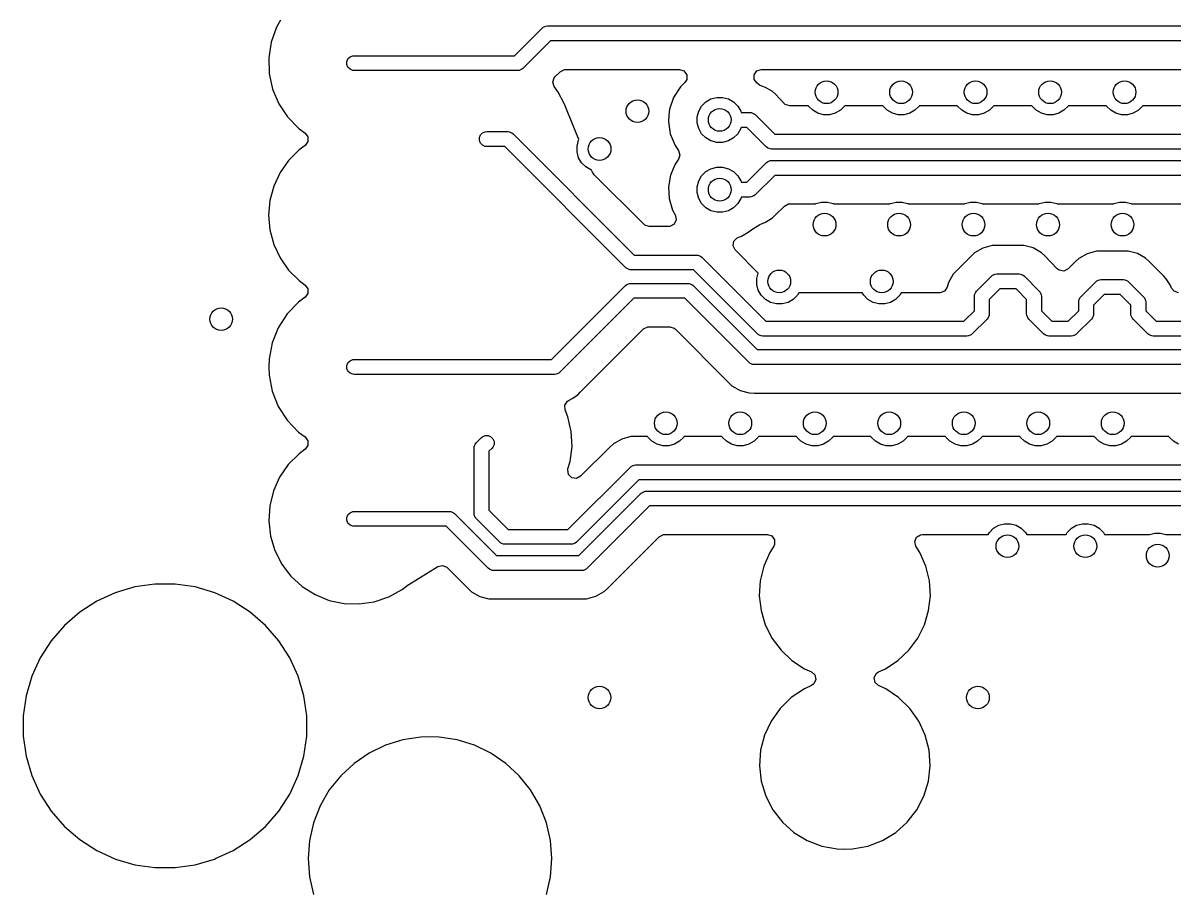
# Model space of a CAD drawing. Header units: inches. Extents: x 5.8 to 18, y -6.4 to -1.3.
# Drawn here: x 14.231 to 14.84, y -4.842 to -4.382 of the extents above; entities that cross this region are included whole.
import ezdxf

# ---------------------------------------------------------------- set-up
doc = ezdxf.new("R2010")
doc.units = ezdxf.units.IN
doc.header["$MEASUREMENT"] = 0
doc.layers.add('F.Cu', color=13, linetype='CONTINUOUS', true_color=0xc83434)

msp = doc.modelspace()

# ---------------------------------------------------------------- linework, layer by layer
at = {"layer": 'F.Cu', "linetype": 'CONTINUOUS'}
for p, q in [((14.36486, -4.38378), (14.36201, -4.39173)), ((14.36688, -4.38015), (14.36486, -4.38378)), ((14.50519, -4.38432), (14.50579, -4.38383)), ((14.50579, -4.38383), (14.5062, -4.38366)), ((14.5062, -4.38366), (14.5072, -4.38324)), ((14.5072, -4.38324), (14.50797, -4.38317)), ((14.50797, -4.38317), (15.09941, -4.38317)), ((14.49059, -4.39892), (14.50519, -4.38432)), ((14.36201, -4.39173), (14.36069, -4.40002)), ((14.5096, -4.39104), (14.49501, -4.40564)), ((15.09778, -4.39104), (14.5096, -4.39104)), ((14.36069, -4.40002), (14.36093, -4.40841)), ((14.40197, -4.40209), (14.40255, -4.40067)), ((14.40197, -4.40362), (14.40197, -4.40209)), ((14.40255, -4.40067), (14.40364, -4.39958)), ((14.40364, -4.39958), (14.40506, -4.39899)), ((14.40506, -4.39899), (14.40583, -4.39892)), ((14.40583, -4.39892), (14.49059, -4.39892)), ((14.40255, -4.40504), (14.40197, -4.40362)), ((14.40364, -4.40613), (14.40255, -4.40504)), ((14.40506, -4.40672), (14.40364, -4.40613)), ((14.40583, -4.40679), (14.40506, -4.40672)), ((14.49222, -4.40679), (14.40583, -4.40679)), ((14.49299, -4.40672), (14.49222, -4.40679)), ((14.49441, -4.40613), (14.49299, -4.40672)), ((14.49501, -4.40564), (14.49441, -4.40613)), ((14.51197, -4.41014), (14.51473, -4.40739)), ((14.51473, -4.40739), (14.51693, -4.40627)), ((14.51693, -4.40627), (14.51756, -4.40622)), ((14.51756, -4.40622), (14.5778, -4.40622)), ((14.5778, -4.40622), (14.58015, -4.40698)), ((14.58015, -4.40698), (14.5816, -4.40898)), ((14.61729, -4.40901), (14.61873, -4.407)), ((14.61873, -4.407), (14.62107, -4.40622)), ((14.62107, -4.40622), (14.6211, -4.40622)), ((14.6211, -4.40622), (15.0898, -4.40622)), ((14.36093, -4.40841), (14.36272, -4.41661)), ((14.5108, -4.41292), (14.5116, -4.41058)), ((14.51154, -4.41528), (14.5108, -4.41292)), ((14.5116, -4.41058), (14.51197, -4.41014)), ((14.58061, -4.41306), (14.57824, -4.41541)), ((14.5816, -4.41145), (14.58061, -4.41306)), ((14.5816, -4.40898), (14.5816, -4.41145)), ((14.61731, -4.41148), (14.61729, -4.40901)), ((14.61878, -4.41347), (14.61731, -4.41148)), ((14.62016, -4.41446), (14.61878, -4.41347)), ((14.36272, -4.41661), (14.366, -4.42433)), ((14.51363, -4.41824), (14.51154, -4.41528)), ((14.51705, -4.42462), (14.51363, -4.41824)), ((14.57824, -4.41541), (14.57465, -4.42097)), ((14.62126, -4.41501), (14.62016, -4.41446)), ((14.62332, -4.41567), (14.62126, -4.41501)), ((14.62701, -4.41788), (14.62332, -4.41567)), ((14.6285, -4.41933), (14.62701, -4.41788)), ((14.63318, -4.42421), (14.6285, -4.41933)), ((14.366, -4.42433), (14.37065, -4.43132)), ((14.51836, -4.428), (14.51705, -4.42462)), ((14.57465, -4.42097), (14.5725, -4.42723)), ((14.58794, -4.42828), (14.58951, -4.42556)), ((14.58951, -4.42556), (14.59173, -4.42335)), ((14.59173, -4.42335), (14.59444, -4.42178)), ((14.59444, -4.42178), (14.59747, -4.42097)), ((14.59747, -4.42097), (14.6006, -4.42097)), ((14.6006, -4.42097), (14.60363, -4.42178)), ((14.60363, -4.42178), (14.60635, -4.42335)), ((14.60635, -4.42335), (14.60856, -4.42556)), ((14.60856, -4.42556), (14.61013, -4.42828)), ((14.63371, -4.42467), (14.63318, -4.42421)), ((14.63606, -4.42544), (14.63371, -4.42467)), ((14.64595, -4.42544), (14.63606, -4.42544)), ((14.64602, -4.42556), (14.64595, -4.42544)), ((14.64824, -4.42777), (14.64602, -4.42556)), ((14.66508, -4.42556), (14.66286, -4.42777)), ((14.66515, -4.42544), (14.66508, -4.42556)), ((14.68532, -4.42544), (14.66515, -4.42544)), ((14.68539, -4.42556), (14.68532, -4.42544)), ((14.68761, -4.42777), (14.68539, -4.42556)), ((14.70445, -4.42556), (14.70223, -4.42777)), ((14.70452, -4.42544), (14.70445, -4.42556)), ((14.7247, -4.42544), (14.70452, -4.42544)), ((14.72476, -4.42556), (14.7247, -4.42544)), ((14.72698, -4.42777), (14.72476, -4.42556)), ((14.74382, -4.42556), (14.7416, -4.42777)), ((14.74389, -4.42544), (14.74382, -4.42556)), ((14.76407, -4.42544), (14.74389, -4.42544)), ((14.76413, -4.42556), (14.76407, -4.42544)), ((14.76635, -4.42777), (14.76413, -4.42556)), ((14.78319, -4.42556), (14.78097, -4.42777)), ((14.78326, -4.42544), (14.78319, -4.42556)), ((14.80344, -4.42544), (14.78326, -4.42544)), ((14.8035, -4.42556), (14.80344, -4.42544)), ((14.80572, -4.42777), (14.8035, -4.42556)), ((14.82256, -4.42556), (14.82034, -4.42777)), ((14.82263, -4.42544), (14.82256, -4.42556)), ((14.84281, -4.42544), (14.82263, -4.42544)), ((14.37065, -4.43132), (14.37654, -4.43736)), ((14.51839, -4.42808), (14.51836, -4.428)), ((14.52466, -4.4433), (14.51839, -4.42808)), ((14.57214, -4.43044), (14.57195, -4.43367)), ((14.5725, -4.42723), (14.57214, -4.43044)), ((14.58713, -4.43131), (14.58794, -4.42828)), ((14.58713, -4.43444), (14.58713, -4.43131)), ((14.61013, -4.42828), (14.61031, -4.42894)), ((14.61031, -4.42894), (14.61498, -4.42894)), ((14.61498, -4.42894), (14.61575, -4.42901)), ((14.61575, -4.42901), (14.61717, -4.4296)), ((14.61717, -4.4296), (14.61776, -4.43009)), ((14.61776, -4.43009), (14.62811, -4.44043)), ((14.65096, -4.42934), (14.64824, -4.42777)), ((14.65398, -4.43015), (14.65096, -4.42934)), ((14.65712, -4.43015), (14.65398, -4.43015)), ((14.66015, -4.42934), (14.65712, -4.43015)), ((14.66286, -4.42777), (14.66015, -4.42934)), ((14.69033, -4.42934), (14.68761, -4.42777)), ((14.69335, -4.43015), (14.69033, -4.42934)), ((14.69649, -4.43015), (14.69335, -4.43015)), ((14.69952, -4.42934), (14.69649, -4.43015)), ((14.70223, -4.42777), (14.69952, -4.42934)), ((14.7297, -4.42934), (14.72698, -4.42777)), ((14.73272, -4.43015), (14.7297, -4.42934)), ((14.73586, -4.43015), (14.73272, -4.43015)), ((14.73889, -4.42934), (14.73586, -4.43015)), ((14.7416, -4.42777), (14.73889, -4.42934)), ((14.76907, -4.42934), (14.76635, -4.42777)), ((14.77209, -4.43015), (14.76907, -4.42934)), ((14.77523, -4.43015), (14.77209, -4.43015)), ((14.77826, -4.42934), (14.77523, -4.43015)), ((14.78097, -4.42777), (14.77826, -4.42934)), ((14.80844, -4.42934), (14.80572, -4.42777)), ((14.81146, -4.43015), (14.80844, -4.42934)), ((14.8146, -4.43015), (14.81146, -4.43015)), ((14.81763, -4.42934), (14.8146, -4.43015)), ((14.82034, -4.42777), (14.81763, -4.42934)), ((14.37654, -4.43736), (14.37996, -4.43987)), ((14.57195, -4.43367), (14.57295, -4.44022)), ((14.58794, -4.43747), (14.58713, -4.43444)), ((14.58951, -4.44018), (14.58794, -4.43747)), ((14.61013, -4.43747), (14.60856, -4.44018)), ((14.61031, -4.43681), (14.61013, -4.43747)), ((14.61335, -4.43681), (14.61031, -4.43681)), ((14.62369, -4.44715), (14.61335, -4.43681)), ((14.37996, -4.43987), (14.38141, -4.44187)), ((14.3814, -4.44434), (14.37997, -4.44632)), ((14.38141, -4.44187), (14.3814, -4.44434)), ((14.47204, -4.44224), (14.47263, -4.44082)), ((14.47204, -4.44378), (14.47204, -4.44224)), ((14.47263, -4.4452), (14.47204, -4.44378)), ((14.47263, -4.44082), (14.47372, -4.43974)), ((14.47372, -4.43974), (14.47514, -4.43915)), ((14.47514, -4.43915), (14.47591, -4.43907)), ((14.47591, -4.43907), (14.48705, -4.43907)), ((14.48705, -4.43907), (14.48782, -4.43915)), ((14.48782, -4.43915), (14.48923, -4.43974)), ((14.48923, -4.43974), (14.48983, -4.44023)), ((14.48983, -4.44023), (14.55391, -4.50431)), ((14.52365, -4.44668), (14.52446, -4.44365)), ((14.52446, -4.44365), (14.52466, -4.4433)), ((14.57295, -4.44022), (14.57547, -4.44634)), ((14.59173, -4.4424), (14.58951, -4.44018)), ((14.59444, -4.44397), (14.59173, -4.4424)), ((14.59747, -4.44478), (14.59444, -4.44397)), ((14.60363, -4.44397), (14.6006, -4.44478)), ((14.60635, -4.4424), (14.60363, -4.44397)), ((14.60856, -4.44018), (14.60635, -4.4424)), ((14.62811, -4.44043), (15.0613, -4.44043)), ((14.37676, -4.44867), (14.37117, -4.45426)), ((14.37997, -4.44632), (14.37676, -4.44867)), ((14.47372, -4.44629), (14.47263, -4.4452)), ((14.47514, -4.44687), (14.47372, -4.44629)), ((14.47591, -4.44695), (14.47514, -4.44687)), ((14.48542, -4.44695), (14.47591, -4.44695)), ((14.5495, -4.51103), (14.48542, -4.44695)), ((14.52365, -4.44982), (14.52365, -4.44668)), ((14.52446, -4.45284), (14.52365, -4.44982)), ((14.57547, -4.44634), (14.57735, -4.4491)), ((14.57735, -4.4491), (14.57805, -4.45147)), ((14.6006, -4.44478), (14.59747, -4.44478)), ((14.62429, -4.44764), (14.62369, -4.44715)), ((14.62461, -4.44777), (14.62429, -4.44764)), ((14.62571, -4.44823), (14.62461, -4.44777)), ((14.62648, -4.44831), (14.62571, -4.44823)), ((15.05967, -4.44831), (14.62648, -4.44831)), ((14.37117, -4.45426), (14.36667, -4.4607)), ((14.52602, -4.45556), (14.52446, -4.45284)), ((14.52824, -4.45777), (14.52602, -4.45556)), ((14.57555, -4.45625), (14.5731, -4.46206)), ((14.57735, -4.45362), (14.57555, -4.45625)), ((14.57805, -4.45147), (14.57735, -4.45362)), ((14.61335, -4.46583), (14.62371, -4.45546)), ((14.62371, -4.45546), (14.62431, -4.45497)), ((14.62431, -4.45497), (14.62472, -4.4548)), ((14.62472, -4.4548), (14.62573, -4.45439)), ((14.62573, -4.45439), (14.6265, -4.45431)), ((14.6265, -4.45431), (15.05555, -4.45431)), ((14.36667, -4.4607), (14.36335, -4.46782)), ((14.53096, -4.45934), (14.52824, -4.45777)), ((14.53131, -4.45944), (14.53096, -4.45934)), ((14.53177, -4.46056), (14.53131, -4.45944)), ((14.53265, -4.46187), (14.53177, -4.46056)), ((14.55903, -4.48806), (14.53265, -4.46187)), ((14.5731, -4.46206), (14.57202, -4.46823)), ((14.58794, -4.46517), (14.58951, -4.46245)), ((14.58951, -4.46245), (14.59173, -4.46024)), ((14.59173, -4.46024), (14.59444, -4.45867)), ((14.59444, -4.45867), (14.59747, -4.45786)), ((14.59747, -4.45786), (14.6006, -4.45786)), ((14.6006, -4.45786), (14.60363, -4.45867)), ((14.60363, -4.45867), (14.60635, -4.46024)), ((14.60635, -4.46024), (14.60856, -4.46245)), ((14.60856, -4.46245), (14.61013, -4.46517)), ((14.62813, -4.46219), (14.61776, -4.47255)), ((15.05392, -4.46219), (14.62813, -4.46219)), ((14.36335, -4.46782), (14.36131, -4.47542)), ((14.57202, -4.46823), (14.57237, -4.47447)), ((14.58713, -4.4682), (14.58794, -4.46517)), ((14.58713, -4.47133), (14.58713, -4.4682)), ((14.61013, -4.46517), (14.61031, -4.46583)), ((14.61031, -4.46583), (14.61335, -4.46583)), ((14.57237, -4.47447), (14.57414, -4.48053)), ((14.58794, -4.47436), (14.58713, -4.47133)), ((14.58951, -4.47707), (14.58794, -4.47436)), ((14.61013, -4.47436), (14.60856, -4.47707)), ((14.61031, -4.4737), (14.61013, -4.47436)), ((14.61498, -4.4737), (14.61031, -4.4737)), ((14.61575, -4.47363), (14.61498, -4.4737)), ((14.61717, -4.47304), (14.61575, -4.47363)), ((14.61776, -4.47255), (14.61717, -4.47304)), ((14.36131, -4.47542), (14.36063, -4.48325)), ((14.57414, -4.48053), (14.57563, -4.48335)), ((14.59173, -4.47929), (14.58951, -4.47707)), ((14.59444, -4.48086), (14.59173, -4.47929)), ((14.59747, -4.48167), (14.59444, -4.48086)), ((14.60363, -4.48086), (14.6006, -4.48167)), ((14.60635, -4.47929), (14.60363, -4.48086)), ((14.60856, -4.47707), (14.60635, -4.47929)), ((14.62855, -4.48314), (14.63323, -4.47845)), ((14.63323, -4.47845), (14.63544, -4.47733)), ((14.63544, -4.47733), (14.63606, -4.47728)), ((14.63606, -4.47728), (14.64966, -4.47728)), ((14.64966, -4.47728), (14.64987, -4.47715)), ((14.64987, -4.47715), (14.6529, -4.47634)), ((14.6529, -4.47634), (14.65604, -4.47634)), ((14.65604, -4.47634), (14.65906, -4.47715)), ((14.65906, -4.47715), (14.65928, -4.47728)), ((14.65928, -4.47728), (14.68903, -4.47728)), ((14.68903, -4.47728), (14.68924, -4.47715)), ((14.68924, -4.47715), (14.69227, -4.47634)), ((14.69227, -4.47634), (14.69541, -4.47634)), ((14.69541, -4.47634), (14.69843, -4.47715)), ((14.69843, -4.47715), (14.69865, -4.47728)), ((14.69865, -4.47728), (14.7284, -4.47728)), ((14.7284, -4.47728), (14.72861, -4.47715)), ((14.72861, -4.47715), (14.73164, -4.47634)), ((14.73164, -4.47634), (14.73478, -4.47634)), ((14.73478, -4.47634), (14.7378, -4.47715)), ((14.7378, -4.47715), (14.73802, -4.47728)), ((14.73802, -4.47728), (14.76777, -4.47728)), ((14.76777, -4.47728), (14.76798, -4.47715)), ((14.76798, -4.47715), (14.77101, -4.47634)), ((14.77101, -4.47634), (14.77415, -4.47634)), ((14.77415, -4.47634), (14.77717, -4.47715)), ((14.77717, -4.47715), (14.77739, -4.47728)), ((14.77739, -4.47728), (14.80714, -4.47728)), ((14.80714, -4.47728), (14.80735, -4.47715)), ((14.80735, -4.47715), (14.81038, -4.47634)), ((14.81038, -4.47634), (14.81352, -4.47634)), ((14.81352, -4.47634), (14.81654, -4.47715)), ((14.81654, -4.47715), (14.81676, -4.47728)), ((14.81676, -4.47728), (14.84651, -4.47728)), ((14.36063, -4.48325), (14.36131, -4.49108)), ((14.57605, -4.48579), (14.57495, -4.48801)), ((14.57563, -4.48335), (14.57605, -4.48579)), ((14.6006, -4.48167), (14.59747, -4.48167)), ((14.62108, -4.48777), (14.62318, -4.48699)), ((14.62318, -4.48699), (14.62697, -4.48463)), ((14.62697, -4.48463), (14.62855, -4.48314)), ((14.36131, -4.49108), (14.36335, -4.49867)), ((14.5595, -4.48845), (14.55903, -4.48806)), ((14.56185, -4.48922), (14.5595, -4.48845)), ((14.57209, -4.48922), (14.56185, -4.48922)), ((14.57276, -4.48916), (14.57209, -4.48922)), ((14.57495, -4.48801), (14.57276, -4.48916)), ((14.6105, -4.49432), (14.61411, -4.49229)), ((14.61411, -4.49229), (14.61577, -4.49106)), ((14.61577, -4.49106), (14.616, -4.4909)), ((14.616, -4.4909), (14.62033, -4.48814)), ((14.62033, -4.48814), (14.62108, -4.48777)), ((14.36335, -4.49867), (14.36667, -4.5058)), ((14.60613, -4.49941), (14.60652, -4.49697)), ((14.60724, -4.50161), (14.60613, -4.49941)), ((14.60652, -4.49697), (14.60828, -4.49523)), ((14.60828, -4.49523), (14.60858, -4.49509)), ((14.60858, -4.49509), (14.6105, -4.49432)), ((14.74309, -4.49934), (14.73819, -4.50065)), ((14.74558, -4.49926), (14.74309, -4.49934)), ((14.75728, -4.49926), (14.74558, -4.49926)), ((14.7598, -4.49931), (14.75728, -4.49926)), ((14.76468, -4.50058), (14.7598, -4.49931)), ((14.55391, -4.50431), (14.58677, -4.50431)), ((14.58677, -4.50431), (14.58754, -4.50439)), ((14.58754, -4.50439), (14.58896, -4.50497)), ((14.58896, -4.50497), (14.58956, -4.50546)), ((14.58956, -4.50546), (14.6234, -4.53931)), ((14.6194, -4.51388), (14.60724, -4.50161)), ((14.73194, -4.50484), (14.72416, -4.51262)), ((14.73377, -4.50317), (14.73194, -4.50484)), ((14.73819, -4.50065), (14.73377, -4.50317)), ((14.76906, -4.5031), (14.76468, -4.50058)), ((14.77085, -4.5048), (14.76906, -4.5031)), ((14.77749, -4.51163), (14.77085, -4.5048)), ((14.7933, -4.50361), (14.78889, -4.50612)), ((14.7982, -4.5023), (14.7933, -4.50361)), ((14.8007, -4.50221), (14.7982, -4.5023)), ((14.8124, -4.50221), (14.8007, -4.50221)), ((14.81491, -4.50226), (14.8124, -4.50221)), ((14.8198, -4.50354), (14.81491, -4.50226)), ((14.82417, -4.50605), (14.8198, -4.50354)), ((14.36667, -4.5058), (14.37117, -4.51224)), ((14.5501, -4.51152), (14.5495, -4.51103)), ((14.55152, -4.51211), (14.5501, -4.51152)), ((14.77854, -4.5124), (14.77749, -4.51163)), ((14.78318, -4.51167), (14.78098, -4.51279)), ((14.78706, -4.50779), (14.78318, -4.51167)), ((14.78889, -4.50612), (14.78706, -4.50779)), ((14.82599, -4.50777), (14.82417, -4.50605)), ((14.83376, -4.51554), (14.82599, -4.50777)), ((14.37117, -4.51224), (14.37676, -4.51783)), ((14.55228, -4.51219), (14.55152, -4.51211)), ((14.58514, -4.51219), (14.55228, -4.51219)), ((14.61899, -4.54603), (14.58514, -4.51219)), ((14.61865, -4.51668), (14.6194, -4.51388)), ((14.61865, -4.51982), (14.61865, -4.51668)), ((14.72244, -4.51443), (14.71993, -4.51886)), ((14.72416, -4.51262), (14.72244, -4.51443)), ((14.73483, -4.52334), (14.74271, -4.51546)), ((14.74271, -4.51546), (14.7433, -4.51497)), ((14.7433, -4.51497), (14.74472, -4.51439)), ((14.74472, -4.51439), (14.74549, -4.51431)), ((14.74549, -4.51431), (14.7573, -4.51431)), ((14.7573, -4.51431), (14.75807, -4.51439)), ((14.75807, -4.51439), (14.75949, -4.51497)), ((14.75949, -4.51497), (14.76009, -4.51546)), ((14.76009, -4.51546), (14.76796, -4.52334)), ((14.78098, -4.51279), (14.77854, -4.5124)), ((14.79842, -4.51797), (14.79984, -4.51738)), ((14.79984, -4.51738), (14.80061, -4.5173)), ((14.80061, -4.5173), (14.81242, -4.5173)), ((14.81242, -4.5173), (14.81319, -4.51738)), ((14.81319, -4.51738), (14.81461, -4.51797)), ((14.835, -4.5169), (14.83376, -4.51554)), ((14.83713, -4.52014), (14.835, -4.5169)), ((14.37676, -4.51783), (14.37997, -4.52018)), ((14.37997, -4.52018), (14.38141, -4.52219)), ((14.38141, -4.52219), (14.3814, -4.52466)), ((14.51022, -4.55955), (14.5493, -4.52046)), ((14.5493, -4.52046), (14.5499, -4.51997)), ((14.5499, -4.51997), (14.55031, -4.5198)), ((14.55031, -4.5198), (14.55132, -4.51939)), ((14.55132, -4.51939), (14.55209, -4.51931)), ((14.55209, -4.51931), (14.58217, -4.51931)), ((14.58217, -4.51931), (14.58293, -4.51939)), ((14.58293, -4.51939), (14.58435, -4.51997)), ((14.58435, -4.51997), (14.58495, -4.52046)), ((14.58495, -4.52046), (14.6188, -4.55431)), ((14.61946, -4.52284), (14.61865, -4.51982)), ((14.62102, -4.52556), (14.61946, -4.52284)), ((14.71788, -4.52339), (14.71557, -4.52425)), ((14.71925, -4.52132), (14.71788, -4.52339)), ((14.71993, -4.51886), (14.71925, -4.52132)), ((14.73434, -4.52393), (14.73483, -4.52334)), ((14.74712, -4.52219), (14.74156, -4.52775)), ((14.75567, -4.52219), (14.74712, -4.52219)), ((14.76124, -4.52775), (14.75567, -4.52219)), ((14.76796, -4.52334), (14.76845, -4.52393)), ((14.78995, -4.52633), (14.79783, -4.51846)), ((14.79783, -4.51846), (14.79842, -4.51797)), ((14.81461, -4.51797), (14.81521, -4.51846)), ((14.81521, -4.51846), (14.82308, -4.52633)), ((14.83793, -4.52191), (14.83713, -4.52014)), ((14.83922, -4.52349), (14.83793, -4.52191)), ((14.84157, -4.52426), (14.83922, -4.52349)), ((14.37645, -4.52922), (14.37041, -4.53547)), ((14.37997, -4.52663), (14.37645, -4.52922)), ((14.3814, -4.52466), (14.37997, -4.52663)), ((14.55372, -4.52719), (14.51463, -4.56627)), ((14.58053, -4.52719), (14.55372, -4.52719)), ((14.61438, -4.56103), (14.58053, -4.52719)), ((14.62324, -4.52777), (14.62102, -4.52556)), ((14.62596, -4.52934), (14.62324, -4.52777)), ((14.62898, -4.53015), (14.62596, -4.52934)), ((14.63515, -4.52934), (14.63212, -4.53015)), ((14.63786, -4.52777), (14.63515, -4.52934)), ((14.64008, -4.52556), (14.63786, -4.52777)), ((14.64083, -4.52426), (14.64008, -4.52556)), ((14.67441, -4.52426), (14.64083, -4.52426)), ((14.67516, -4.52556), (14.67441, -4.52426)), ((14.67738, -4.52777), (14.67516, -4.52556)), ((14.68009, -4.52934), (14.67738, -4.52777)), ((14.68312, -4.53015), (14.68009, -4.52934)), ((14.68928, -4.52934), (14.68625, -4.53015)), ((14.69199, -4.52777), (14.68928, -4.52934)), ((14.69421, -4.52556), (14.69199, -4.52777)), ((14.69496, -4.52426), (14.69421, -4.52556)), ((14.71539, -4.52426), (14.69496, -4.52426)), ((14.71557, -4.52425), (14.71539, -4.52426)), ((14.73368, -4.52612), (14.73376, -4.52535)), ((14.73368, -4.53374), (14.73368, -4.52612)), ((14.73376, -4.52535), (14.73434, -4.52393)), ((14.74156, -4.52775), (14.74156, -4.53537)), ((14.76124, -4.53537), (14.76124, -4.52775)), ((14.76845, -4.52393), (14.76904, -4.52535)), ((14.76904, -4.52535), (14.76911, -4.52612)), ((14.76911, -4.52612), (14.76911, -4.53374)), ((14.7888, -4.52911), (14.78887, -4.52835)), ((14.7888, -4.53374), (14.7888, -4.52911)), ((14.78887, -4.52835), (14.78946, -4.52693)), ((14.78946, -4.52693), (14.78995, -4.52633)), ((14.80224, -4.52518), (14.79667, -4.53074)), ((14.81079, -4.52518), (14.80224, -4.52518)), ((14.81636, -4.53074), (14.81079, -4.52518)), ((14.82308, -4.52633), (14.82357, -4.52693)), ((14.82357, -4.52693), (14.82416, -4.52835)), ((14.82416, -4.52835), (14.82423, -4.52911)), ((14.82423, -4.52911), (14.82423, -4.53374)), ((14.37041, -4.53547), (14.36571, -4.54273)), ((14.63212, -4.53015), (14.62898, -4.53015)), ((14.68625, -4.53015), (14.68312, -4.53015)), ((14.72811, -4.53931), (14.73368, -4.53374)), ((14.74156, -4.53537), (14.74148, -4.53614)), ((14.76132, -4.53614), (14.76124, -4.53537)), ((14.76911, -4.53374), (14.77468, -4.53931)), ((14.78323, -4.53931), (14.7888, -4.53374)), ((14.79667, -4.53537), (14.7966, -4.53614)), ((14.79667, -4.53074), (14.79667, -4.53537)), ((14.81636, -4.53537), (14.81636, -4.53074)), ((14.81643, -4.53614), (14.81636, -4.53537)), ((14.82423, -4.53374), (14.8298, -4.53931)), ((14.6234, -4.53931), (14.72811, -4.53931)), ((14.7404, -4.53816), (14.73253, -4.54603)), ((14.74089, -4.53756), (14.7404, -4.53816)), ((14.74148, -4.53614), (14.74089, -4.53756)), ((14.7619, -4.53756), (14.76132, -4.53614)), ((14.76239, -4.53816), (14.7619, -4.53756)), ((14.77027, -4.54603), (14.76239, -4.53816)), ((14.77468, -4.53931), (14.78323, -4.53931)), ((14.79552, -4.53816), (14.78765, -4.54603)), ((14.79601, -4.53756), (14.79552, -4.53816)), ((14.7966, -4.53614), (14.79601, -4.53756)), ((14.81702, -4.53756), (14.81643, -4.53614)), ((14.81751, -4.53816), (14.81702, -4.53756)), ((14.82539, -4.54603), (14.81751, -4.53816)), ((14.8298, -4.53931), (15.03516, -4.53931)), ((14.36571, -4.54273), (14.36248, -4.55075)), ((14.52536, -4.57687), (14.55883, -4.54341)), ((14.55883, -4.54341), (14.56103, -4.54229)), ((14.56103, -4.54229), (14.56165, -4.54224)), ((14.56165, -4.54224), (14.57268, -4.54224)), ((14.57268, -4.54224), (14.57503, -4.543)), ((14.57503, -4.543), (14.57552, -4.54342)), ((14.57552, -4.54342), (14.60362, -4.57172)), ((14.61958, -4.54652), (14.61899, -4.54603)), ((14.621, -4.54711), (14.61958, -4.54652)), ((14.62177, -4.54719), (14.621, -4.54711)), ((14.72974, -4.54719), (14.62177, -4.54719)), ((14.73051, -4.54711), (14.72974, -4.54719)), ((14.73193, -4.54652), (14.73051, -4.54711)), ((14.73253, -4.54603), (14.73193, -4.54652)), ((14.77086, -4.54652), (14.77027, -4.54603)), ((14.77228, -4.54711), (14.77086, -4.54652)), ((14.77305, -4.54719), (14.77228, -4.54711)), ((14.78486, -4.54719), (14.77305, -4.54719)), ((14.78563, -4.54711), (14.78486, -4.54719)), ((14.78705, -4.54652), (14.78563, -4.54711)), ((14.78765, -4.54603), (14.78705, -4.54652)), ((14.82598, -4.54652), (14.82539, -4.54603)), ((14.8274, -4.54711), (14.82598, -4.54652)), ((14.82817, -4.54719), (14.8274, -4.54711)), ((15.03353, -4.54719), (14.82817, -4.54719)), ((14.36248, -4.55075), (14.36083, -4.55928)), ((14.6188, -4.55431), (15.03055, -4.55431)), ((14.36083, -4.55928), (14.36073, -4.56356)), ((14.40255, -4.5613), (14.40364, -4.56021)), ((14.40364, -4.56021), (14.40506, -4.55962)), ((14.40506, -4.55962), (14.40583, -4.55955)), ((14.40583, -4.55955), (14.51022, -4.55955)), ((14.36073, -4.56356), (14.36083, -4.56784)), ((14.40197, -4.56272), (14.40255, -4.5613)), ((14.40197, -4.56425), (14.40197, -4.56272)), ((14.40255, -4.56567), (14.40197, -4.56425)), ((14.40364, -4.56676), (14.40255, -4.56567)), ((14.51463, -4.56627), (14.51404, -4.56676)), ((14.61498, -4.56152), (14.61438, -4.56103)), ((14.6164, -4.56211), (14.61498, -4.56152)), ((14.61717, -4.56219), (14.6164, -4.56211)), ((15.02892, -4.56219), (14.61717, -4.56219)), ((14.36083, -4.56784), (14.36249, -4.57637)), ((14.40506, -4.56735), (14.40364, -4.56676)), ((14.40583, -4.56742), (14.40506, -4.56735)), ((14.51185, -4.56742), (14.40583, -4.56742)), ((14.51262, -4.56735), (14.51185, -4.56742)), ((14.51404, -4.56676), (14.51262, -4.56735)), ((14.60362, -4.57172), (14.60543, -4.57344)), ((14.36249, -4.57637), (14.36573, -4.58439)), ((14.52108, -4.58023), (14.52408, -4.57815)), ((14.52408, -4.57815), (14.52536, -4.57687)), ((14.60543, -4.57344), (14.60981, -4.57595)), ((14.60981, -4.57595), (14.61469, -4.57722)), ((14.61469, -4.57722), (14.61721, -4.57728)), ((14.61721, -4.57728), (15.0211, -4.57728)), ((14.36573, -4.58439), (14.37043, -4.59165)), ((14.51723, -4.58363), (14.51855, -4.58154)), ((14.51738, -4.5861), (14.51723, -4.58363)), ((14.51855, -4.58154), (14.51943, -4.58099)), ((14.51943, -4.58099), (14.52108, -4.58023)), ((14.51886, -4.58984), (14.51738, -4.5861)), ((14.52062, -4.59763), (14.51886, -4.58984)), ((14.37043, -4.59165), (14.37646, -4.59791)), ((14.37646, -4.59791), (14.37997, -4.6005)), ((14.37997, -4.6005), (14.38141, -4.60251)), ((14.38141, -4.60251), (14.38139, -4.60498)), ((14.47035, -4.60363), (14.47312, -4.60086)), ((14.47312, -4.60086), (14.47372, -4.60037)), ((14.47372, -4.60037), (14.47514, -4.59978)), ((14.47514, -4.59978), (14.47667, -4.59978)), ((14.47667, -4.59978), (14.47809, -4.60037)), ((14.47809, -4.60037), (14.47918, -4.60145)), ((14.47918, -4.60145), (14.47977, -4.60287)), ((14.47977, -4.60287), (14.47977, -4.60441)), ((14.52099, -4.60558), (14.52062, -4.59763)), ((14.54724, -4.60164), (14.54283, -4.60415)), ((14.55214, -4.60033), (14.54724, -4.60164)), ((14.55464, -4.60024), (14.55214, -4.60033)), ((14.56084, -4.60024), (14.55464, -4.60024)), ((14.56102, -4.60056), (14.56084, -4.60024)), ((14.56324, -4.60277), (14.56102, -4.60056)), ((14.56596, -4.60434), (14.56324, -4.60277)), ((14.57786, -4.60277), (14.57515, -4.60434)), ((14.58008, -4.60056), (14.57786, -4.60277)), ((14.58026, -4.60024), (14.58008, -4.60056)), ((14.60021, -4.60024), (14.58026, -4.60024)), ((14.60039, -4.60056), (14.60021, -4.60024)), ((14.60261, -4.60277), (14.60039, -4.60056)), ((14.60533, -4.60434), (14.60261, -4.60277)), ((14.61723, -4.60277), (14.61452, -4.60434)), ((14.61945, -4.60056), (14.61723, -4.60277)), ((14.61963, -4.60024), (14.61945, -4.60056)), ((14.63958, -4.60024), (14.61963, -4.60024)), ((14.63976, -4.60056), (14.63958, -4.60024)), ((14.64198, -4.60277), (14.63976, -4.60056)), ((14.6447, -4.60434), (14.64198, -4.60277)), ((14.6566, -4.60277), (14.65389, -4.60434)), ((14.65882, -4.60056), (14.6566, -4.60277)), ((14.659, -4.60024), (14.65882, -4.60056)), ((14.67895, -4.60024), (14.659, -4.60024)), ((14.67913, -4.60056), (14.67895, -4.60024)), ((14.68135, -4.60277), (14.67913, -4.60056)), ((14.68407, -4.60434), (14.68135, -4.60277)), ((14.69597, -4.60277), (14.69326, -4.60434)), ((14.69819, -4.60056), (14.69597, -4.60277)), ((14.69837, -4.60024), (14.69819, -4.60056)), ((14.71832, -4.60024), (14.69837, -4.60024)), ((14.71851, -4.60056), (14.71832, -4.60024)), ((14.72072, -4.60277), (14.71851, -4.60056)), ((14.72344, -4.60434), (14.72072, -4.60277)), ((14.73534, -4.60277), (14.73263, -4.60434)), ((14.73756, -4.60056), (14.73534, -4.60277)), ((14.73774, -4.60024), (14.73756, -4.60056)), ((14.75769, -4.60024), (14.73774, -4.60024)), ((14.75788, -4.60056), (14.75769, -4.60024)), ((14.76009, -4.60277), (14.75788, -4.60056)), ((14.76281, -4.60434), (14.76009, -4.60277)), ((14.77471, -4.60277), (14.772, -4.60434)), ((14.77693, -4.60056), (14.77471, -4.60277)), ((14.77711, -4.60024), (14.77693, -4.60056)), ((14.79706, -4.60024), (14.77711, -4.60024)), ((14.79725, -4.60056), (14.79706, -4.60024)), ((14.79946, -4.60277), (14.79725, -4.60056)), ((14.80218, -4.60434), (14.79946, -4.60277)), ((14.81408, -4.60277), (14.81137, -4.60434)), ((14.8163, -4.60056), (14.81408, -4.60277)), ((14.81648, -4.60024), (14.8163, -4.60056)), ((14.83643, -4.60024), (14.81648, -4.60024)), ((14.83662, -4.60056), (14.83643, -4.60024)), ((14.83883, -4.60277), (14.83662, -4.60056)), ((14.84155, -4.60434), (14.83883, -4.60277)), ((14.37996, -4.60695), (14.37668, -4.60935)), ((14.38139, -4.60498), (14.37996, -4.60695)), ((14.46919, -4.60642), (14.46927, -4.60565)), ((14.46919, -4.64083), (14.46919, -4.60642)), ((14.46927, -4.60565), (14.46986, -4.60423)), ((14.46986, -4.60423), (14.47035, -4.60363)), ((14.47869, -4.60643), (14.47707, -4.60805)), ((14.47707, -4.60805), (14.47707, -4.6392)), ((14.47918, -4.60583), (14.47869, -4.60643)), ((14.47977, -4.60441), (14.47918, -4.60583)), ((14.51996, -4.61351), (14.52099, -4.60558)), ((14.54099, -4.60583), (14.52551, -4.62131)), ((14.54283, -4.60415), (14.54099, -4.60583)), ((14.56898, -4.60515), (14.56596, -4.60434)), ((14.57212, -4.60515), (14.56898, -4.60515)), ((14.57515, -4.60434), (14.57212, -4.60515)), ((14.60835, -4.60515), (14.60533, -4.60434)), ((14.61149, -4.60515), (14.60835, -4.60515)), ((14.61452, -4.60434), (14.61149, -4.60515)), ((14.64772, -4.60515), (14.6447, -4.60434)), ((14.65086, -4.60515), (14.64772, -4.60515)), ((14.65389, -4.60434), (14.65086, -4.60515)), ((14.68709, -4.60515), (14.68407, -4.60434)), ((14.69023, -4.60515), (14.68709, -4.60515)), ((14.69326, -4.60434), (14.69023, -4.60515)), ((14.72646, -4.60515), (14.72344, -4.60434)), ((14.7296, -4.60515), (14.72646, -4.60515)), ((14.73263, -4.60434), (14.7296, -4.60515)), ((14.76583, -4.60515), (14.76281, -4.60434)), ((14.76897, -4.60515), (14.76583, -4.60515)), ((14.772, -4.60434), (14.76897, -4.60515)), ((14.8052, -4.60515), (14.80218, -4.60434)), ((14.80834, -4.60515), (14.8052, -4.60515)), ((14.81137, -4.60434), (14.80834, -4.60515)), ((14.37098, -4.61509), (14.36642, -4.62171)), ((14.37668, -4.60935), (14.37098, -4.61509)), ((14.51884, -4.61736), (14.51996, -4.61351)), ((14.51873, -4.61786), (14.51884, -4.61736)), ((14.51911, -4.6203), (14.51873, -4.61786)), ((14.51886, -4.64937), (14.55182, -4.61641)), ((14.52086, -4.62205), (14.51911, -4.6203)), ((14.52551, -4.62131), (14.5233, -4.62244)), ((14.55182, -4.61641), (14.55242, -4.61592)), ((14.55242, -4.61592), (14.55384, -4.61533)), ((14.55384, -4.61533), (14.55461, -4.61526)), ((14.55461, -4.61526), (14.9815, -4.61526)), ((14.36642, -4.62171), (14.36312, -4.62905)), ((14.5233, -4.62244), (14.52086, -4.62205)), ((14.55624, -4.62313), (14.52328, -4.65609)), ((14.97987, -4.62313), (14.55624, -4.62313)), ((14.36312, -4.62905), (14.36118, -4.63685)), ((14.52461, -4.66323), (14.55757, -4.63027)), ((14.55757, -4.63027), (14.55817, -4.62978)), ((14.55817, -4.62978), (14.55959, -4.62919)), ((14.55959, -4.62919), (14.56035, -4.62911)), ((14.56035, -4.62911), (14.97575, -4.62911)), ((14.36118, -4.63685), (14.36066, -4.64488)), ((14.47707, -4.6392), (14.48724, -4.64937)), ((14.56199, -4.63699), (14.52902, -4.66995)), ((14.97412, -4.63699), (14.56199, -4.63699)), ((14.36066, -4.64488), (14.36158, -4.65287)), ((14.40197, -4.64303), (14.40255, -4.64161)), ((14.40197, -4.64457), (14.40197, -4.64303)), ((14.40255, -4.64599), (14.40197, -4.64457)), ((14.40255, -4.64161), (14.40364, -4.64053)), ((14.40364, -4.64053), (14.40506, -4.63994)), ((14.40506, -4.63994), (14.40583, -4.63986)), ((14.40583, -4.63986), (14.4561, -4.63986)), ((14.4561, -4.63986), (14.45687, -4.63994)), ((14.45687, -4.63994), (14.45829, -4.64053)), ((14.45829, -4.64053), (14.45889, -4.64102)), ((14.45889, -4.64102), (14.4811, -4.66323)), ((14.46927, -4.64159), (14.46919, -4.64083)), ((14.46986, -4.64301), (14.46927, -4.64159)), ((14.47035, -4.64361), (14.46986, -4.64301)), ((14.48283, -4.65609), (14.47035, -4.64361)), ((14.40364, -4.64707), (14.40255, -4.64599)), ((14.40506, -4.64766), (14.40364, -4.64707)), ((14.40583, -4.64774), (14.40506, -4.64766)), ((14.45447, -4.64774), (14.40583, -4.64774)), ((14.47668, -4.66995), (14.45447, -4.64774)), ((14.48724, -4.64937), (14.51886, -4.64937)), ((14.74093, -4.65208), (14.7416, -4.65094)), ((14.7416, -4.65094), (14.74381, -4.64872)), ((14.74381, -4.64872), (14.74653, -4.64715)), ((14.74653, -4.64715), (14.74955, -4.64634)), ((14.74955, -4.64634), (14.75269, -4.64634)), ((14.75269, -4.64634), (14.75572, -4.64715)), ((14.75572, -4.64715), (14.75843, -4.64872)), ((14.75843, -4.64872), (14.76065, -4.65094)), ((14.76065, -4.65094), (14.76131, -4.65208)), ((14.78212, -4.65208), (14.78278, -4.65094)), ((14.78278, -4.65094), (14.78499, -4.64872)), ((14.78499, -4.64872), (14.78771, -4.64715)), ((14.78771, -4.64715), (14.79074, -4.64634)), ((14.79074, -4.64634), (14.79387, -4.64634)), ((14.79387, -4.64634), (14.7969, -4.64715)), ((14.7969, -4.64715), (14.79961, -4.64872)), ((14.79961, -4.64872), (14.80183, -4.65094)), ((14.80183, -4.65094), (14.80249, -4.65208)), ((14.82622, -4.65208), (14.82898, -4.65134)), ((14.82898, -4.65134), (14.83212, -4.65134)), ((14.83212, -4.65134), (14.83488, -4.65208)), ((14.36158, -4.65287), (14.36391, -4.66056)), ((14.48342, -4.65658), (14.48283, -4.65609)), ((14.48484, -4.65717), (14.48342, -4.65658)), ((14.48561, -4.65724), (14.48484, -4.65717)), ((14.52049, -4.65724), (14.48561, -4.65724)), ((14.52126, -4.65717), (14.52049, -4.65724)), ((14.52268, -4.65658), (14.52126, -4.65717)), ((14.52328, -4.65609), (14.52268, -4.65658)), ((14.5398, -4.68055), (14.56709, -4.65325)), ((14.56709, -4.65325), (14.5693, -4.65213)), ((14.5693, -4.65213), (14.56992, -4.65208)), ((14.56992, -4.65208), (14.62425, -4.65208)), ((14.62425, -4.65208), (14.6266, -4.65285)), ((14.6266, -4.65285), (14.62806, -4.65485)), ((14.62806, -4.65732), (14.62763, -4.65823)), ((14.62806, -4.65485), (14.62806, -4.65732)), ((14.70215, -4.65584), (14.70305, -4.65354)), ((14.70277, -4.65823), (14.70215, -4.65584)), ((14.70305, -4.65354), (14.70514, -4.65221)), ((14.70514, -4.65221), (14.70614, -4.65208)), ((14.70614, -4.65208), (14.74093, -4.65208)), ((14.76131, -4.65208), (14.78212, -4.65208)), ((14.80249, -4.65208), (14.82622, -4.65208)), ((14.83488, -4.65208), (14.86216, -4.65208)), ((14.36391, -4.66056), (14.3676, -4.66776)), ((14.4811, -4.66323), (14.52461, -4.66323)), ((14.62548, -4.6616), (14.6223, -4.66889)), ((14.62763, -4.65823), (14.62548, -4.6616)), ((14.70491, -4.66159), (14.70277, -4.65823)), ((14.70807, -4.66886), (14.70491, -4.66159)), ((14.3676, -4.66776), (14.36995, -4.67098)), ((14.43475, -4.67846), (14.45011, -4.66901)), ((14.45011, -4.66901), (14.45251, -4.66843)), ((14.45251, -4.66843), (14.4548, -4.66937)), ((14.4548, -4.66937), (14.45503, -4.66959)), ((14.45503, -4.66959), (14.46602, -4.68058)), ((14.47728, -4.67044), (14.47668, -4.66995)), ((14.52902, -4.66995), (14.52843, -4.67044)), ((14.6223, -4.66889), (14.62046, -4.67658)), ((14.70991, -4.67654), (14.70807, -4.66886)), ((14.36995, -4.67098), (14.37243, -4.67409)), ((14.37243, -4.67409), (14.37839, -4.67955)), ((14.4787, -4.67103), (14.47728, -4.67044)), ((14.47947, -4.6711), (14.4787, -4.67103)), ((14.52624, -4.6711), (14.47947, -4.6711)), ((14.52701, -4.67103), (14.52624, -4.6711)), ((14.52843, -4.67044), (14.52701, -4.67103)), ((14.28986, -4.67982), (14.27957, -4.68284)), ((14.30048, -4.67829), (14.28986, -4.67982)), ((14.31121, -4.67829), (14.30048, -4.67829)), ((14.32183, -4.67982), (14.31121, -4.67829)), ((14.33212, -4.68284), (14.32183, -4.67982)), ((14.37839, -4.67955), (14.38518, -4.68385)), ((14.4241, -4.68507), (14.43119, -4.68119)), ((14.43119, -4.68119), (14.43441, -4.6787)), ((14.43441, -4.6787), (14.43475, -4.67846)), ((14.46602, -4.68058), (14.46783, -4.68229)), ((14.53796, -4.68223), (14.5398, -4.68055)), ((14.62046, -4.67658), (14.61998, -4.68447)), ((14.71039, -4.68442), (14.70991, -4.67654)), ((14.26981, -4.6873), (14.26079, -4.69311)), ((14.27957, -4.68284), (14.26981, -4.6873)), ((14.34188, -4.6873), (14.33212, -4.68284)), ((14.3509, -4.69311), (14.34188, -4.6873)), ((14.38518, -4.68385), (14.39263, -4.68688)), ((14.39263, -4.68688), (14.40049, -4.68855)), ((14.40853, -4.6888), (14.41648, -4.68763)), ((14.41648, -4.68763), (14.4241, -4.68507)), ((14.46783, -4.68229), (14.47221, -4.68481)), ((14.47221, -4.68481), (14.47709, -4.68608)), ((14.47709, -4.68608), (14.47961, -4.68614)), ((14.47961, -4.68614), (14.52615, -4.68614)), ((14.52615, -4.68614), (14.52865, -4.68605)), ((14.52865, -4.68605), (14.53355, -4.68474)), ((14.53355, -4.68474), (14.53796, -4.68223)), ((14.61998, -4.68447), (14.62089, -4.69233)), ((14.70949, -4.69226), (14.71039, -4.68442)), ((14.26079, -4.69311), (14.25269, -4.70014)), ((14.35901, -4.70014), (14.3509, -4.69311)), ((14.40049, -4.68855), (14.40853, -4.6888)), ((14.62089, -4.69233), (14.62316, -4.6999)), ((14.70724, -4.69983), (14.70949, -4.69226)), ((14.25269, -4.70014), (14.24567, -4.70825)), ((14.36602, -4.70825), (14.35901, -4.70014)), ((14.62316, -4.6999), (14.62672, -4.70697)), ((14.70371, -4.70689), (14.70724, -4.69983)), ((14.24567, -4.70825), (14.23987, -4.71728)), ((14.37182, -4.71728), (14.36602, -4.70825)), ((14.62672, -4.70697), (14.63146, -4.7133)), ((14.69901, -4.71323), (14.70371, -4.70689)), ((14.23987, -4.71728), (14.23543, -4.72704)), ((14.37627, -4.72704), (14.37182, -4.71728)), ((14.63146, -4.7133), (14.63723, -4.7187)), ((14.63723, -4.7187), (14.6439, -4.72304)), ((14.68665, -4.72303), (14.69327, -4.71866)), ((14.69327, -4.71866), (14.69901, -4.71323)), ((14.6439, -4.72304), (14.64754, -4.72468)), ((14.64754, -4.72468), (14.64938, -4.72634)), ((14.68175, -4.72561), (14.68302, -4.72469)), ((14.68302, -4.72469), (14.68665, -4.72303)), ((14.23543, -4.72704), (14.23242, -4.73734)), ((14.37928, -4.73734), (14.37627, -4.72704)), ((14.64988, -4.72876), (14.64887, -4.73101)), ((14.64938, -4.72634), (14.64988, -4.72876)), ((14.68071, -4.72786), (14.68175, -4.72561)), ((14.6812, -4.73028), (14.68071, -4.72786)), ((14.68301, -4.73196), (14.6812, -4.73028)), ((14.64378, -4.73369), (14.63689, -4.73826)), ((14.64756, -4.73197), (14.64378, -4.73369)), ((14.64887, -4.73101), (14.64756, -4.73197)), ((14.68678, -4.7337), (14.68301, -4.73196)), ((14.69364, -4.7383), (14.68678, -4.7337)), ((14.23242, -4.73734), (14.2309, -4.74799)), ((14.3808, -4.74799), (14.37928, -4.73734)), ((14.63689, -4.73826), (14.63099, -4.74398)), ((14.69951, -4.74404), (14.69364, -4.7383)), ((14.2309, -4.74799), (14.23081, -4.75332)), ((14.38088, -4.75332), (14.3808, -4.74799)), ((14.63099, -4.74398), (14.62621, -4.75068)), ((14.70425, -4.75075), (14.69951, -4.74404)), ((14.23081, -4.75332), (14.23091, -4.75864)), ((14.38078, -4.75864), (14.38088, -4.75332)), ((14.62621, -4.75068), (14.62274, -4.75813)), ((14.7077, -4.7582), (14.70425, -4.75075)), ((14.23091, -4.75864), (14.23245, -4.76928)), ((14.37924, -4.76928), (14.38078, -4.75864)), ((14.43158, -4.76063), (14.42238, -4.76347)), ((14.44113, -4.75919), (14.43158, -4.76063)), ((14.44591, -4.7591), (14.44113, -4.75919)), ((14.45068, -4.75919), (14.44591, -4.7591)), ((14.46023, -4.76063), (14.45068, -4.75919)), ((14.46943, -4.76347), (14.46023, -4.76063)), ((14.62274, -4.75813), (14.62067, -4.76609)), ((14.70974, -4.76615), (14.7077, -4.7582)), ((14.42238, -4.76347), (14.41371, -4.76764)), ((14.4781, -4.76764), (14.46943, -4.76347)), ((14.62067, -4.76609), (14.62008, -4.77429)), ((14.7103, -4.77435), (14.70974, -4.76615)), ((14.23245, -4.76928), (14.23548, -4.77955)), ((14.37621, -4.77955), (14.37924, -4.76928)), ((14.40576, -4.77306), (14.3987, -4.77961)), ((14.41371, -4.76764), (14.40576, -4.77306)), ((14.48605, -4.77306), (14.4781, -4.76764)), ((14.49311, -4.77961), (14.48605, -4.77306)), ((14.23548, -4.77955), (14.23994, -4.78929)), ((14.37175, -4.78929), (14.37621, -4.77955)), ((14.3987, -4.77961), (14.3927, -4.78713)), ((14.49911, -4.78713), (14.49311, -4.77961)), ((14.62008, -4.77429), (14.62099, -4.78246)), ((14.70937, -4.78251), (14.7103, -4.77435)), ((14.62099, -4.78246), (14.62337, -4.79033)), ((14.70698, -4.79036), (14.70937, -4.78251)), ((14.23994, -4.78929), (14.24574, -4.79829)), ((14.36595, -4.79829), (14.37175, -4.78929)), ((14.3927, -4.78713), (14.38789, -4.79547)), ((14.50392, -4.79547), (14.49911, -4.78713)), ((14.62337, -4.79033), (14.62714, -4.79764)), ((14.70321, -4.79766), (14.70698, -4.79036)), ((14.38789, -4.79547), (14.38437, -4.80443)), ((14.50744, -4.80443), (14.50392, -4.79547)), ((14.62714, -4.79764), (14.63217, -4.80414)), ((14.69818, -4.80415), (14.70321, -4.79766)), ((14.24574, -4.79829), (14.25276, -4.80638)), ((14.35894, -4.80638), (14.36595, -4.79829)), ((14.25276, -4.80638), (14.26086, -4.81339)), ((14.35084, -4.81339), (14.35894, -4.80638)), ((14.38437, -4.80443), (14.38223, -4.81381)), ((14.50958, -4.81381), (14.50744, -4.80443)), ((14.63217, -4.80414), (14.6383, -4.80962)), ((14.6383, -4.80962), (14.64532, -4.8139)), ((14.68504, -4.81389), (14.69206, -4.80962)), ((14.69206, -4.80962), (14.69818, -4.80415)), ((14.26086, -4.81339), (14.26987, -4.81918)), ((14.34182, -4.81918), (14.35084, -4.81339)), ((14.38223, -4.81381), (14.38151, -4.82341)), ((14.5103, -4.82341), (14.50958, -4.81381)), ((14.64532, -4.8139), (14.653, -4.81683)), ((14.67737, -4.81682), (14.68504, -4.81389)), ((14.26987, -4.81918), (14.27961, -4.82363)), ((14.33256, -4.82341), (14.34182, -4.81918)), ((14.653, -4.81683), (14.66113, -4.81833)), ((14.66113, -4.81833), (14.6652, -4.81842)), ((14.6652, -4.81842), (14.66926, -4.81833)), ((14.66926, -4.81833), (14.67737, -4.81682)), ((14.27961, -4.82363), (14.28989, -4.82664)), ((14.28989, -4.82664), (14.30049, -4.82816)), ((14.30049, -4.82816), (14.3112, -4.82816)), ((14.3112, -4.82816), (14.3218, -4.82664)), ((14.3218, -4.82664), (14.33208, -4.82363)), ((14.33208, -4.82363), (14.33256, -4.82341)), ((14.38151, -4.82341), (14.38223, -4.833)), ((14.50958, -4.833), (14.5103, -4.82341)), ((14.38223, -4.833), (14.38437, -4.84239)), ((14.50744, -4.84239), (14.50958, -4.833))]:
    msp.add_line(p, q, dxfattribs=at)
at = {"layer": 'F.Cu'}
for centre, radius in [((14.65555, -4.41825), 0.006), ((14.69492, -4.41825), 0.006), ((14.73429, -4.41825), 0.006), ((14.77366, -4.41825), 0.006), ((14.81303, -4.41825), 0.006), ((14.55555, -4.42825), 0.006), ((14.59904, -4.43287), 0.006), ((14.53555, -4.44825), 0.006), ((14.59904, -4.46976), 0.006), ((14.65447, -4.48825), 0.006), ((14.69384, -4.48825), 0.006), ((14.73321, -4.48825), 0.006), ((14.77258, -4.48825), 0.006), ((14.81195, -4.48825), 0.006), ((14.63055, -4.51825), 0.006), ((14.68469, -4.51825), 0.006), ((14.33555, -4.53825), 0.00598), ((14.57055, -4.59325), 0.006), ((14.60992, -4.59325), 0.006), ((14.64929, -4.59325), 0.006), ((14.68866, -4.59325), 0.006), ((14.72803, -4.59325), 0.006), ((14.7674, -4.59325), 0.006), ((14.80677, -4.59325), 0.006), ((14.75112, -4.65825), 0.006), ((14.7923, -4.65825), 0.006), ((14.83055, -4.66325), 0.006), ((14.53555, -4.73825), 0.00598), ((14.73555, -4.73825), 0.00598)]:
    msp.add_circle(centre, radius, dxfattribs=at)

doc.saveas('drawing.dxf')
